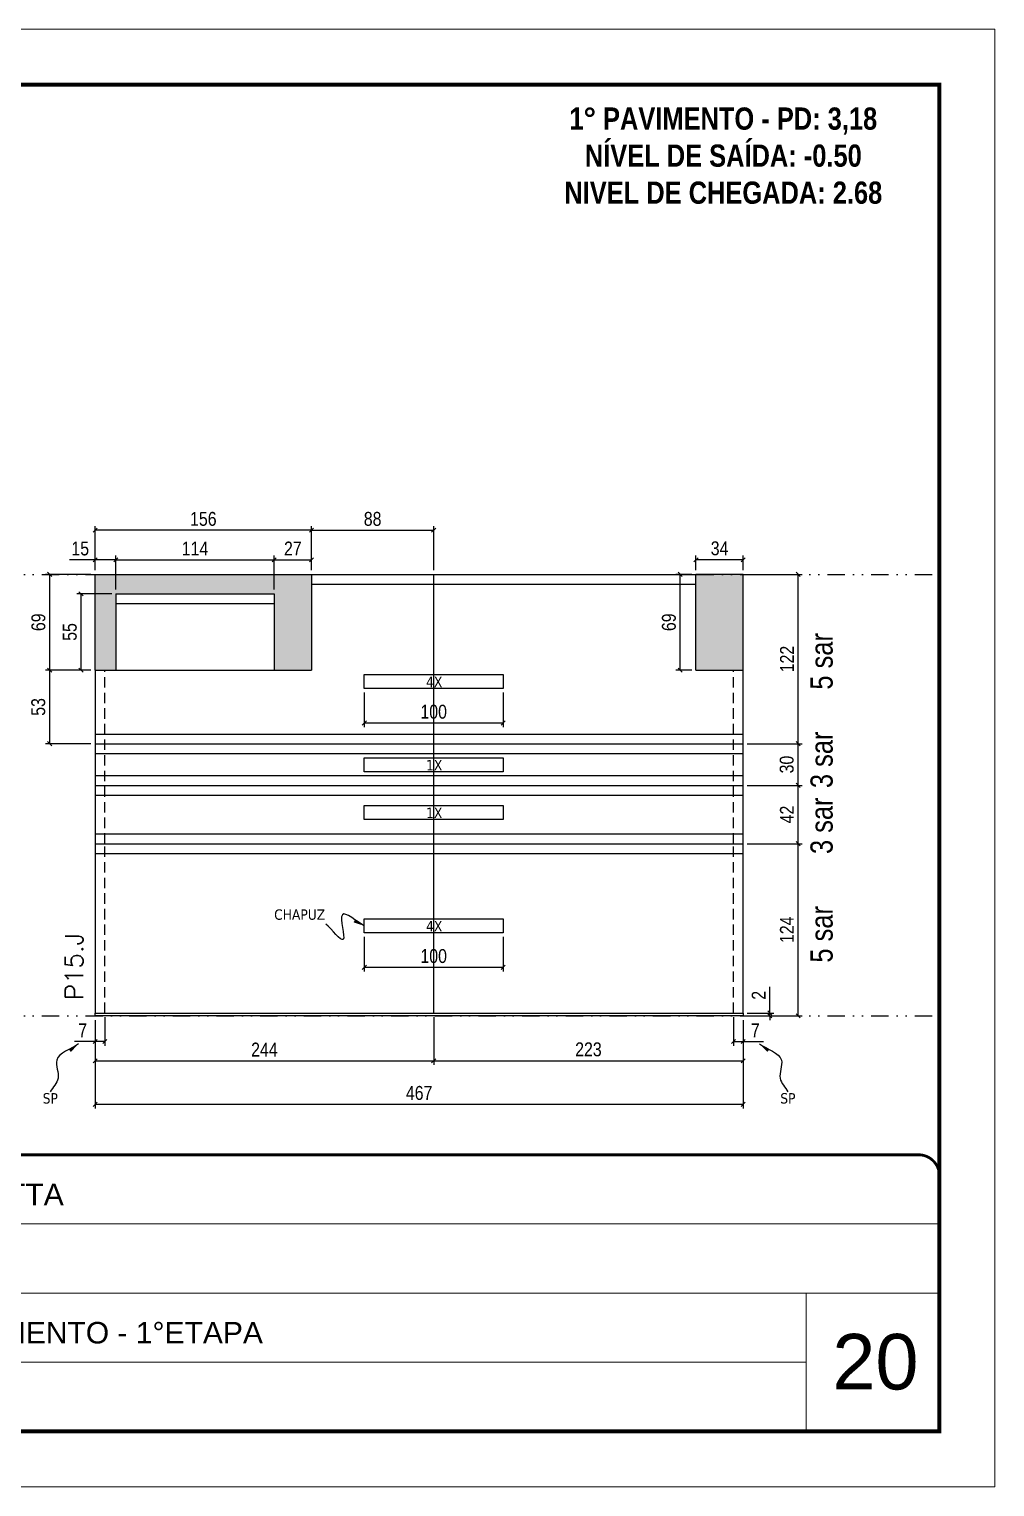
# Model space of a CAD drawing. Extents: x 14400 to 24104, y -21631 to 6985.
# Drawn here: x 19971 to 20667, y 1340 to 2390 of the extents above; entities that cross this region are included whole.
import ezdxf

# ---------------------------------------------------------------- set-up
doc = ezdxf.new("R2010")
doc.units = 0
for name, pattern in [('CONTINUO', [0]), ('DASHED', [0.75, 0.5, -0.25]), ('DIVIDE2', [0.625, 0.25, -0.125, 0, -0.125, 0, -0.125]), ('HIDDEN', [0.375, 0.25, -0.125])]:
    doc.linetypes.add(name, pattern=pattern)
for name, color, linetype, lineweight in [('CARIMBO', 255, 'Continuous', 9), ('Folhas', 255, 'Continuous', 9), ('SARRAFO DE PRESSAO', 251, 'DASHED', 9), ('Texto Seção', 7, 'Continuous', 15)]:
    doc.layers.add(name, color=color, linetype=linetype, lineweight=lineweight)
for name, color, linetype in [('COTA', 241, 'Continuous'), ('NOMENCLATURA', 7, 'Continuous'), ('Nível', 160, 'Continuous'), ('Painéis', 200, 'Continuous'), ('Romaneio', 10, 'Continuous'), ('SARR_2.2x10', 60, 'Continuous'), ('SARR_2.2x7', 40, 'Continuous'), ('texto', 7, 'Continuous')]:
    doc.layers.add(name, color=color, linetype=linetype)
doc.styles.add('ARIAL', font='arial.ttf')
doc.styles.add('ARIAL_NARROW', font='ARIALN.TTF', dxfattribs={"height": 0.2})
doc.styles.add('COTA TECNICA', font='techl___.ttf', dxfattribs={"height": 10})
doc.styles.add('COTA TECNICA-50', font='techl___.ttf', dxfattribs={"height": 10})
doc.styles.add('REGUA-120', font='ROMANS.shx', dxfattribs={"height": 15})
doc.styles.add('ROMANC', font='techb___.ttf', dxfattribs={"height": 2.5})
doc.styles.get("Standard").update_dxf_attribs({"font": 'arial.ttf'})
doc.dimstyles.new('COTA PAINEL-50', dxfattribs={"dimtxt": 10, "dimasz": 3, "dimexe": 3, "dimexo": 3, "dimgap": 3, "dimtad": 1, "dimdec": 1, "dimzin": 12, "dimdsep": 46, "dimtxsty": 'COTA TECNICA-50', "dimblk1": 'OBLIQUE', "dimblk2": 'OBLIQUE', "dimsah": 1, "dimcen": 0.9, "dimclrd": 4, "dimclre": 4, "dimclrt": 240, "dimadec": 1, "dimazin": 3, "dimtfac": 1, "dimtdec": 1, "dimtmove": 0, "dimatfit": 3, "dimfxl": 1, "dimtolj": 1, "dimtzin": 12, "dimarcsym": 0})
doc.dimstyles.new('PAINEL', dxfattribs={"dimtxt": 10, "dimasz": 3, "dimexe": 3, "dimexo": 3, "dimgap": 3, "dimtad": 1, "dimdec": 1, "dimzin": 12, "dimdsep": 46, "dimtxsty": 'COTA TECNICA', "dimblk1": 'OBLIQUE', "dimblk2": 'OBLIQUE', "dimsah": 1, "dimcen": 0.9, "dimclrd": 4, "dimclre": 4, "dimclrt": 240, "dimadec": 1, "dimazin": 3, "dimtfac": 1, "dimtdec": 1, "dimtmove": 0, "dimatfit": 3, "dimfxl": 1, "dimtolj": 1, "dimtzin": 12, "dimarcsym": 0})
doc.dimstyles.get("Standard").update_dxf_attribs({"dimtxt": 0.18, "dimasz": 0.18, "dimexe": 0.18, "dimexo": 0.0625, "dimgap": 0.09, "dimtad": 0, "dimtih": 1, "dimtoh": 1, "dimdec": 4, "dimzin": 0, "dimdsep": 46, "dimtxsty": 'Standard', "dimcen": 0.09, "dimadec": 0, "dimazin": 0, "dimtfac": 1, "dimtdec": 4, "dimtofl": 0, "dimtmove": 0, "dimatfit": 3, "dimfxl": 1, "dimtolj": 1, "dimtzin": 0, "dimarcsym": 0})

# ---------------------------------------------------------------- blocks, each defined once
blk = doc.blocks.new('9999999999')
at = {"color": 30, "linetype": 'CONTINUO'}
for p, q in [((98564.6, 34379.6), (99584, 34379.6)), ((98564.6, 34329.8), (99488, 34329.8)), ((99584, 34329.8), (99488, 34329.8)), ((99488, 34329.8), (99488, 34230.2)), ((98564.6, 34280), (99488, 34280))]:
    blk.add_line(p, q, dxfattribs=at)
at = {"color": 30, "linetype": 'CONTINUO', "const_width": 2}
blk.add_lwpolyline([(99584, 34230.2), (99584, 34414.4, 0.414214), (99569, 34429.4), (98229, 34429.4, 0.414214), (98214, 34414.4), (98214, 34245.2, 0.414214), (98229, 34230.2), (99584, 34230.2)], format="xyb", dxfattribs=at)
at = {"layer": 'Folhas'}
blk.add_lwpolyline([(98139, 34190.2), (99624, 34190.2), (99624, 35240.2), (98139, 35240.2)], close=True, dxfattribs=at)
at = {"layer": 'Folhas', "color": 30, "const_width": 3}
blk.add_lwpolyline([(98214, 34230.2), (99584, 34230.2), (99584, 35200.2), (98214, 35200.2)], close=True, dxfattribs=at)
at = {"color": 7, "linetype": 'Continuous', "ltscale": 5, "style": 'ARIAL'}
for s, height, p in [('ZAMBETTA', 15.48, (98837.7, 34393.1)), ('1°PAVIMENTO - 1°ETAPA', 15.483, (98837.7, 34293.5))]:
    blk.add_text(s, height=height, dxfattribs=at).set_placement(p)
blk = doc.blocks.new('_Oblique')
at = {"color": 0, "linetype": 'ByBlock', "lineweight": -2}
blk.add_line((-0.5, -0.5), (0.5, 0.5), dxfattribs=at)
blk = doc.blocks.new('*D1215')
at = {"layer": 'COTA', "color": 4, "lineweight": -2, "transparency": 16777216}
for p, q in [((20018.6, 1676.7), (20018.6, 1658.2)), ((20025.6, 1678.7), (20025.6, 1658.2)), ((20018.6, 1661.2), (20003.8, 1661.2)), ((20025.6, 1661.2), (20018.6, 1661.2))]:
    blk.add_line(p, q, dxfattribs=at)
at = {"layer": 'Defpoints', "color": 0, "transparency": 16777216}
for p in [(20025.6, 1681.7), (20018.6, 1679.7), (20018.6, 1661.2)]:
    blk.add_point(p, dxfattribs=at)
at = {"layer": 'COTA', "color": 4, "lineweight": -2, "transparency": 16777216, "xscale": 3, "yscale": 3, "zscale": 3, "rotation": 180}
blk.add_blockref('_Oblique', (20018.6, 1661.2), dxfattribs=at)
at = {"layer": 'COTA', "color": 4, "lineweight": -2, "transparency": 16777216, "xscale": 3, "yscale": 3, "zscale": 3}
blk.add_blockref('_Oblique', (20025.6, 1661.2), dxfattribs=at)
at = {"layer": 'COTA', "color": 240, "transparency": 16777216, "insert": (20009.7, 1669.3), "char_height": 10, "attachment_point": 5, "style": 'COTA TECNICA-50'}
blk.add_mtext('\\A1;7', dxfattribs=at)
blk = doc.blocks.new('*D1216')
at = {"layer": 'Defpoints', "color": 0, "linetype": 'ByBlock', "transparency": 16777216}
for p in [(20485.6, 1803.7), (20525.2, 1803.7), (20485.6, 1679.7)]:
    blk.add_point(p, dxfattribs=at)
at = {"layer": 'Romaneio', "color": 4, "linetype": 'ByBlock', "lineweight": -2, "transparency": 16777216}
for p, q in [((20488.6, 1803.7), (20528.2, 1803.7)), ((20525.2, 1679.7), (20525.2, 1803.7)), ((20488.6, 1679.7), (20528.2, 1679.7))]:
    blk.add_line(p, q, dxfattribs=at)
at = {"layer": 'Romaneio', "color": 4, "linetype": 'ByBlock', "lineweight": -2, "transparency": 16777216, "xscale": 3, "yscale": 3, "zscale": 3}
for p, rotation in [((20525.2, 1803.7), 90), ((20525.2, 1679.7), 270)]:
    blk.add_blockref('_Oblique', p, dxfattribs=dict(at, rotation=rotation))
at = {"layer": 'Romaneio', "color": 240, "linetype": 'ByBlock', "transparency": 16777216, "insert": (20517.1, 1741.7), "char_height": 10, "attachment_point": 5, "rotation": 90, "style": 'COTA TECNICA'}
blk.add_mtext('\\A1;124', dxfattribs=at)
blk = doc.blocks.new('*D1217')
at = {"layer": 'COTA', "color": 4, "lineweight": -2, "transparency": 16777216}
for p, q in [((20504.8, 1681.7), (20504.8, 1700.5)), ((20488.6, 1681.7), (20507.8, 1681.7)), ((20504.8, 1679.7), (20504.8, 1681.7)), ((20488.6, 1679.7), (20507.8, 1679.7)), ((20504.8, 1679.7), (20504.8, 1676.7))]:
    blk.add_line(p, q, dxfattribs=at)
at = {"layer": 'Defpoints', "color": 0, "transparency": 16777216}
for p in [(20485.6, 1681.7), (20485.6, 1679.7), (20504.8, 1679.7)]:
    blk.add_point(p, dxfattribs=at)
at = {"layer": 'COTA', "color": 4, "lineweight": -2, "transparency": 16777216, "xscale": 3, "yscale": 3, "zscale": 3}
for p, rotation in [((20504.8, 1681.7), 270), ((20504.8, 1679.7), 90)]:
    blk.add_blockref('_Oblique', p, dxfattribs=dict(at, rotation=rotation))
at = {"layer": 'COTA', "color": 240, "transparency": 16777216, "insert": (20496.8, 1694.5), "char_height": 10, "attachment_point": 5, "rotation": 90, "style": 'COTA TECNICA-50'}
blk.add_mtext('\\A1;2', dxfattribs=at)
blk = doc.blocks.new('*D1218')
at = {"layer": 'COTA', "color": 4, "lineweight": -2, "transparency": 16777216}
for p, q in [((20018.6, 1676.7), (20018.6, 1644.3)), ((20262.6, 1678.7), (20262.6, 1644.3)), ((20018.6, 1647.3), (20262.6, 1647.3))]:
    blk.add_line(p, q, dxfattribs=at)
at = {"layer": 'Defpoints', "color": 0, "transparency": 16777216}
for p in [(20262.6, 1681.7), (20018.6, 1679.7), (20262.6, 1647.3)]:
    blk.add_point(p, dxfattribs=at)
at = {"layer": 'COTA', "color": 4, "lineweight": -2, "transparency": 16777216, "xscale": 3, "yscale": 3, "zscale": 3, "rotation": 180}
blk.add_blockref('_Oblique', (20018.6, 1647.3), dxfattribs=at)
at = {"layer": 'COTA', "color": 4, "lineweight": -2, "transparency": 16777216, "xscale": 3, "yscale": 3, "zscale": 3}
blk.add_blockref('_Oblique', (20262.6, 1647.3), dxfattribs=at)
at = {"layer": 'COTA', "color": 240, "transparency": 16777216, "insert": (20140.6, 1655.4), "char_height": 10, "attachment_point": 5, "style": 'COTA TECNICA-50'}
blk.add_mtext('\\A1;244', dxfattribs=at)
blk = doc.blocks.new('*D1219')
at = {"layer": 'COTA', "color": 4, "lineweight": -2, "transparency": 16777216}
for p, q in [((20262.6, 1678.7), (20262.6, 1644.3)), ((20485.6, 1676.7), (20485.6, 1644.3)), ((20262.6, 1647.3), (20485.6, 1647.3))]:
    blk.add_line(p, q, dxfattribs=at)
at = {"layer": 'Defpoints', "color": 0, "transparency": 16777216}
for p in [(20262.6, 1681.7), (20485.6, 1679.7), (20485.6, 1647.3)]:
    blk.add_point(p, dxfattribs=at)
at = {"layer": 'COTA', "color": 4, "lineweight": -2, "transparency": 16777216, "xscale": 3, "yscale": 3, "zscale": 3, "rotation": 180}
blk.add_blockref('_Oblique', (20262.6, 1647.3), dxfattribs=at)
at = {"layer": 'COTA', "color": 4, "lineweight": -2, "transparency": 16777216, "xscale": 3, "yscale": 3, "zscale": 3}
blk.add_blockref('_Oblique', (20485.6, 1647.3), dxfattribs=at)
at = {"layer": 'COTA', "color": 240, "transparency": 16777216, "insert": (20374.1, 1655.5), "char_height": 10, "attachment_point": 5, "style": 'COTA TECNICA-50'}
blk.add_mtext('\\A1;223', dxfattribs=at)
blk = doc.blocks.new('*D1220')
at = {"layer": 'COTA', "color": 4, "linetype": 'ByBlock', "lineweight": -2, "transparency": 16777216}
for p, q in [((20212.6, 1736.6), (20212.6, 1711.6)), ((20312.6, 1736.6), (20312.6, 1711.6)), ((20312.6, 1714.6), (20212.6, 1714.6))]:
    blk.add_line(p, q, dxfattribs=at)
at = {"layer": 'Defpoints', "color": 0, "linetype": 'ByBlock', "transparency": 16777216}
for p in [(20212.6, 1739.6), (20312.6, 1739.6), (20212.6, 1714.6)]:
    blk.add_point(p, dxfattribs=at)
at = {"layer": 'COTA', "color": 4, "linetype": 'ByBlock', "lineweight": -2, "transparency": 16777216, "xscale": 3, "yscale": 3, "zscale": 3, "rotation": 180}
blk.add_blockref('_Oblique', (20212.6, 1714.6), dxfattribs=at)
at = {"layer": 'COTA', "color": 4, "linetype": 'ByBlock', "lineweight": -2, "transparency": 16777216, "xscale": 3, "yscale": 3, "zscale": 3}
blk.add_blockref('_Oblique', (20312.6, 1714.6), dxfattribs=at)
at = {"layer": 'COTA', "color": 240, "linetype": 'ByBlock', "transparency": 16777216, "insert": (20262.6, 1722.7), "char_height": 10, "attachment_point": 5, "style": 'COTA TECNICA'}
blk.add_mtext('\\A1;100', dxfattribs=at)
blk = doc.blocks.new('*D1221')
at = {"layer": 'COTA', "color": 4, "lineweight": -2, "transparency": 16777216}
for p, q in [((20018.6, 1676.7), (20018.6, 1613)), ((20485.6, 1676.7), (20485.6, 1613)), ((20018.6, 1616), (20485.6, 1616))]:
    blk.add_line(p, q, dxfattribs=at)
at = {"layer": 'Defpoints', "color": 0, "transparency": 16777216}
for p in [(20018.6, 1679.7), (20485.6, 1679.7), (20485.6, 1616)]:
    blk.add_point(p, dxfattribs=at)
at = {"layer": 'COTA', "color": 4, "lineweight": -2, "transparency": 16777216, "xscale": 3, "yscale": 3, "zscale": 3, "rotation": 180}
blk.add_blockref('_Oblique', (20018.6, 1616), dxfattribs=at)
at = {"layer": 'COTA', "color": 4, "lineweight": -2, "transparency": 16777216, "xscale": 3, "yscale": 3, "zscale": 3}
blk.add_blockref('_Oblique', (20485.6, 1616), dxfattribs=at)
at = {"layer": 'COTA', "color": 240, "transparency": 16777216, "insert": (20252.1, 1624.1), "char_height": 10, "attachment_point": 5, "style": 'COTA TECNICA'}
blk.add_mtext('\\A1;467', dxfattribs=at)
blk = doc.blocks.new('*D1222')
at = {"layer": 'COTA', "color": 4, "lineweight": -2, "transparency": 16777216}
for p, q in [((20478.6, 1678.7), (20478.6, 1658.2)), ((20485.6, 1676.7), (20485.6, 1658.2)), ((20478.6, 1661.2), (20485.6, 1661.2)), ((20485.6, 1661.2), (20500.3, 1661.2))]:
    blk.add_line(p, q, dxfattribs=at)
at = {"layer": 'Defpoints', "color": 0, "transparency": 16777216}
for p in [(20478.6, 1681.7), (20485.6, 1679.7), (20485.6, 1661.2)]:
    blk.add_point(p, dxfattribs=at)
at = {"layer": 'COTA', "color": 4, "lineweight": -2, "transparency": 16777216, "xscale": 3, "yscale": 3, "zscale": 3, "rotation": 180}
blk.add_blockref('_Oblique', (20478.6, 1661.2), dxfattribs=at)
at = {"layer": 'COTA', "color": 4, "lineweight": -2, "transparency": 16777216, "xscale": 3, "yscale": 3, "zscale": 3}
blk.add_blockref('_Oblique', (20485.6, 1661.2), dxfattribs=at)
at = {"layer": 'COTA', "color": 240, "transparency": 16777216, "insert": (20494.4, 1669.3), "char_height": 10, "attachment_point": 5, "style": 'COTA TECNICA-50'}
blk.add_mtext('\\A1;7', dxfattribs=at)
blk = doc.blocks.new('*D1223')
at = {"layer": 'COTA', "color": 4, "lineweight": -2, "transparency": 16777216}
for p, q in [((20488.6, 1845.7), (20528.2, 1845.7)), ((20525.2, 1803.7), (20525.2, 1845.7)), ((20488.6, 1803.7), (20528.2, 1803.7))]:
    blk.add_line(p, q, dxfattribs=at)
at = {"layer": 'Defpoints', "color": 0, "transparency": 16777216}
for p in [(20485.6, 1845.7), (20525.2, 1845.7), (20485.6, 1803.7)]:
    blk.add_point(p, dxfattribs=at)
at = {"layer": 'COTA', "color": 4, "lineweight": -2, "transparency": 16777216, "xscale": 3, "yscale": 3, "zscale": 3}
for p, rotation in [((20525.2, 1845.7), 90), ((20525.2, 1803.7), 270)]:
    blk.add_blockref('_Oblique', p, dxfattribs=dict(at, rotation=rotation))
at = {"layer": 'COTA', "color": 240, "transparency": 16777216, "insert": (20517.1, 1824.7), "char_height": 10, "attachment_point": 5, "rotation": 90, "style": 'COTA TECNICA'}
blk.add_mtext('\\A1;42', dxfattribs=at)
blk = doc.blocks.new('*D1224')
at = {"layer": 'COTA', "color": 4, "lineweight": -2, "transparency": 16777216}
for p, q in [((20488.6, 1875.7), (20528.2, 1875.7)), ((20525.2, 1845.7), (20525.2, 1875.7)), ((20488.6, 1845.7), (20528.2, 1845.7))]:
    blk.add_line(p, q, dxfattribs=at)
at = {"layer": 'Defpoints', "color": 0, "transparency": 16777216}
for p in [(20485.6, 1875.7), (20525.2, 1875.7), (20485.6, 1845.7)]:
    blk.add_point(p, dxfattribs=at)
at = {"layer": 'COTA', "color": 4, "lineweight": -2, "transparency": 16777216, "xscale": 3, "yscale": 3, "zscale": 3}
for p, rotation in [((20525.2, 1875.7), 90), ((20525.2, 1845.7), 270)]:
    blk.add_blockref('_Oblique', p, dxfattribs=dict(at, rotation=rotation))
at = {"layer": 'COTA', "color": 240, "transparency": 16777216, "insert": (20517, 1860.7), "char_height": 10, "attachment_point": 5, "rotation": 90, "style": 'COTA TECNICA'}
blk.add_mtext('\\A1;30', dxfattribs=at)
blk = doc.blocks.new('*D1225')
at = {"layer": 'COTA', "color": 4, "lineweight": -2, "transparency": 16777216}
for p, q in [((20488.6, 1997.7), (20528.2, 1997.7)), ((20525.2, 1875.7), (20525.2, 1997.7)), ((20488.6, 1875.7), (20528.2, 1875.7))]:
    blk.add_line(p, q, dxfattribs=at)
at = {"layer": 'Defpoints', "color": 0, "transparency": 16777216}
for p in [(20485.6, 1997.7), (20525.2, 1997.7), (20485.6, 1875.7)]:
    blk.add_point(p, dxfattribs=at)
at = {"layer": 'COTA', "color": 4, "lineweight": -2, "transparency": 16777216, "xscale": 3, "yscale": 3, "zscale": 3}
for p, rotation in [((20525.2, 1997.7), 90), ((20525.2, 1875.7), 270)]:
    blk.add_blockref('_Oblique', p, dxfattribs=dict(at, rotation=rotation))
at = {"layer": 'COTA', "color": 240, "transparency": 16777216, "insert": (20517.2, 1936.7), "char_height": 10, "attachment_point": 5, "rotation": 90, "style": 'COTA TECNICA'}
blk.add_mtext('\\A1;122', dxfattribs=at)
blk = doc.blocks.new('*D1226')
at = {"layer": 'COTA', "color": 4, "lineweight": -2, "transparency": 16777216}
for p, q in [((20451.6, 2000.7), (20451.6, 2011.2)), ((20485.6, 2008.2), (20451.6, 2008.2)), ((20485.6, 2000.7), (20485.6, 2011.2))]:
    blk.add_line(p, q, dxfattribs=at)
at = {"layer": 'Defpoints', "color": 0, "transparency": 16777216}
for p in [(20451.6, 2008.2), (20451.6, 1997.7), (20485.6, 1997.7)]:
    blk.add_point(p, dxfattribs=at)
at = {"layer": 'COTA', "color": 4, "lineweight": -2, "transparency": 16777216, "xscale": 3, "yscale": 3, "zscale": 3, "rotation": 180}
blk.add_blockref('_Oblique', (20451.6, 2008.2), dxfattribs=at)
at = {"layer": 'COTA', "color": 4, "lineweight": -2, "transparency": 16777216, "xscale": 3, "yscale": 3, "zscale": 3}
blk.add_blockref('_Oblique', (20485.6, 2008.2), dxfattribs=at)
at = {"layer": 'COTA', "color": 240, "transparency": 16777216, "insert": (20468.6, 2016.4), "char_height": 10, "attachment_point": 5, "style": 'COTA TECNICA'}
blk.add_mtext('\\A1;34', dxfattribs=at)
blk = doc.blocks.new('*D1227')
at = {"layer": 'COTA', "color": 4, "lineweight": -2, "transparency": 16777216}
for p, q in [((20448.6, 1997.7), (20437.2, 1997.7)), ((20440.2, 1928.7), (20440.2, 1997.7)), ((20448.6, 1928.7), (20437.2, 1928.7))]:
    blk.add_line(p, q, dxfattribs=at)
at = {"layer": 'Defpoints', "color": 0, "transparency": 16777216}
for p in [(20440.2, 1997.7), (20451.6, 1997.7), (20451.6, 1928.7)]:
    blk.add_point(p, dxfattribs=at)
at = {"layer": 'COTA', "color": 4, "lineweight": -2, "transparency": 16777216, "xscale": 3, "yscale": 3, "zscale": 3}
for p, rotation in [((20440.2, 1997.7), 90), ((20440.2, 1928.7), 270)]:
    blk.add_blockref('_Oblique', p, dxfattribs=dict(at, rotation=rotation))
at = {"layer": 'COTA', "color": 240, "transparency": 16777216, "insert": (20432.1, 1963.2), "char_height": 10, "attachment_point": 5, "rotation": 90, "style": 'COTA TECNICA'}
blk.add_mtext('\\A1;69', dxfattribs=at)
blk = doc.blocks.new('*D1228')
at = {"layer": 'COTA', "color": 4, "lineweight": -2, "transparency": 16777216}
for p, q in [((20015.6, 1928.7), (19982.9, 1928.7)), ((19985.9, 1875.7), (19985.9, 1928.7)), ((20015.6, 1875.7), (19982.9, 1875.7))]:
    blk.add_line(p, q, dxfattribs=at)
at = {"layer": 'Defpoints', "color": 0, "transparency": 16777216}
for p in [(19985.9, 1928.7), (20018.6, 1928.7), (20018.6, 1875.7)]:
    blk.add_point(p, dxfattribs=at)
at = {"layer": 'COTA', "color": 4, "lineweight": -2, "transparency": 16777216, "xscale": 3, "yscale": 3, "zscale": 3}
for p, rotation in [((19985.9, 1928.7), 90), ((19985.9, 1875.7), 270)]:
    blk.add_blockref('_Oblique', p, dxfattribs=dict(at, rotation=rotation))
at = {"layer": 'COTA', "color": 240, "transparency": 16777216, "insert": (19977.7, 1902.2), "char_height": 10, "attachment_point": 5, "rotation": 90, "style": 'COTA TECNICA'}
blk.add_mtext('\\A1;53', dxfattribs=at)
blk = doc.blocks.new('*D1229')
at = {"layer": 'COTA', "color": 4, "lineweight": -2, "transparency": 16777216}
for p, q in [((20030.6, 1983.7), (20005.5, 1983.7)), ((20008.5, 1928.7), (20008.5, 1983.7)), ((20015.6, 1928.7), (20005.5, 1928.7))]:
    blk.add_line(p, q, dxfattribs=at)
at = {"layer": 'Defpoints', "color": 0, "transparency": 16777216}
for p in [(20008.5, 1983.7), (20033.6, 1983.7), (20018.6, 1928.7)]:
    blk.add_point(p, dxfattribs=at)
at = {"layer": 'COTA', "color": 4, "lineweight": -2, "transparency": 16777216, "xscale": 3, "yscale": 3, "zscale": 3}
for p, rotation in [((20008.5, 1983.7), 90), ((20008.5, 1928.7), 270)]:
    blk.add_blockref('_Oblique', p, dxfattribs=dict(at, rotation=rotation))
at = {"layer": 'COTA', "color": 240, "transparency": 16777216, "insert": (20000.4, 1956.2), "char_height": 10, "attachment_point": 5, "rotation": 90, "style": 'COTA TECNICA'}
blk.add_mtext('\\A1;55', dxfattribs=at)
blk = doc.blocks.new('*D1230')
at = {"layer": 'COTA', "color": 4, "lineweight": -2, "transparency": 16777216}
for p, q in [((20018.6, 2008.2), (20000.2, 2008.2)), ((20018.6, 2000.7), (20018.6, 2011.2)), ((20033.6, 2008.2), (20018.6, 2008.2)), ((20033.6, 1986.7), (20033.6, 2011.2))]:
    blk.add_line(p, q, dxfattribs=at)
at = {"layer": 'Defpoints', "color": 0, "transparency": 16777216}
for p in [(20018.6, 2008.2), (20018.6, 1997.7), (20033.6, 1983.7)]:
    blk.add_point(p, dxfattribs=at)
at = {"layer": 'COTA', "color": 4, "lineweight": -2, "transparency": 16777216, "xscale": 3, "yscale": 3, "zscale": 3, "rotation": 180}
blk.add_blockref('_Oblique', (20018.6, 2008.2), dxfattribs=at)
at = {"layer": 'COTA', "color": 4, "lineweight": -2, "transparency": 16777216, "xscale": 3, "yscale": 3, "zscale": 3}
blk.add_blockref('_Oblique', (20033.6, 2008.2), dxfattribs=at)
at = {"layer": 'COTA', "color": 240, "transparency": 16777216, "insert": (20007.9, 2016.3), "char_height": 10, "attachment_point": 5, "style": 'COTA TECNICA'}
blk.add_mtext('\\A1;15', dxfattribs=at)
blk = doc.blocks.new('*D1231')
at = {"layer": 'COTA', "color": 4, "lineweight": -2, "transparency": 16777216}
for p, q in [((20033.6, 1986.7), (20033.6, 2011.2)), ((20033.6, 2008.2), (20147.6, 2008.2)), ((20147.6, 1986.7), (20147.6, 2011.2))]:
    blk.add_line(p, q, dxfattribs=at)
at = {"layer": 'Defpoints', "color": 0, "transparency": 16777216}
for p in [(20147.6, 2008.2), (20033.6, 1983.7), (20147.6, 1983.7)]:
    blk.add_point(p, dxfattribs=at)
at = {"layer": 'COTA', "color": 4, "lineweight": -2, "transparency": 16777216, "xscale": 3, "yscale": 3, "zscale": 3, "rotation": 180}
blk.add_blockref('_Oblique', (20033.6, 2008.2), dxfattribs=at)
at = {"layer": 'COTA', "color": 4, "lineweight": -2, "transparency": 16777216, "xscale": 3, "yscale": 3, "zscale": 3}
blk.add_blockref('_Oblique', (20147.6, 2008.2), dxfattribs=at)
at = {"layer": 'COTA', "color": 240, "transparency": 16777216, "insert": (20090.6, 2016.3), "char_height": 10, "attachment_point": 5, "style": 'COTA TECNICA'}
blk.add_mtext('\\A1;114', dxfattribs=at)
blk = doc.blocks.new('*D1232')
at = {"layer": 'COTA', "color": 4, "lineweight": -2, "transparency": 16777216}
for p, q in [((20147.6, 1986.7), (20147.6, 2011.2)), ((20147.6, 2008.2), (20174.6, 2008.2)), ((20174.6, 2000.7), (20174.6, 2011.2))]:
    blk.add_line(p, q, dxfattribs=at)
at = {"layer": 'Defpoints', "color": 0, "transparency": 16777216}
for p in [(20174.6, 2008.2), (20174.6, 1997.7), (20147.6, 1983.7)]:
    blk.add_point(p, dxfattribs=at)
at = {"layer": 'COTA', "color": 4, "lineweight": -2, "transparency": 16777216, "xscale": 3, "yscale": 3, "zscale": 3, "rotation": 180}
blk.add_blockref('_Oblique', (20147.6, 2008.2), dxfattribs=at)
at = {"layer": 'COTA', "color": 4, "lineweight": -2, "transparency": 16777216, "xscale": 3, "yscale": 3, "zscale": 3}
blk.add_blockref('_Oblique', (20174.6, 2008.2), dxfattribs=at)
at = {"layer": 'COTA', "color": 240, "transparency": 16777216, "insert": (20161.1, 2016.3), "char_height": 10, "attachment_point": 5, "style": 'COTA TECNICA'}
blk.add_mtext('\\A1;27', dxfattribs=at)
blk = doc.blocks.new('*D1233')
at = {"layer": 'COTA', "color": 4, "lineweight": -2, "transparency": 16777216}
for p, q in [((20015.6, 1997.7), (19982.9, 1997.7)), ((19985.9, 1928.7), (19985.9, 1997.7)), ((20015.6, 1928.7), (19982.9, 1928.7))]:
    blk.add_line(p, q, dxfattribs=at)
at = {"layer": 'Defpoints', "color": 0, "transparency": 16777216}
for p in [(19985.9, 1997.7), (20018.6, 1997.7), (20018.6, 1928.7)]:
    blk.add_point(p, dxfattribs=at)
at = {"layer": 'COTA', "color": 4, "lineweight": -2, "transparency": 16777216, "xscale": 3, "yscale": 3, "zscale": 3}
for p, rotation in [((19985.9, 1997.7), 90), ((19985.9, 1928.7), 270)]:
    blk.add_blockref('_Oblique', p, dxfattribs=dict(at, rotation=rotation))
at = {"layer": 'COTA', "color": 240, "transparency": 16777216, "insert": (19977.8, 1963.2), "char_height": 10, "attachment_point": 5, "rotation": 90, "style": 'COTA TECNICA'}
blk.add_mtext('\\A1;69', dxfattribs=at)
blk = doc.blocks.new('*D1234')
at = {"layer": 'COTA', "color": 4, "lineweight": -2, "transparency": 16777216}
for p, q in [((20018.6, 2000.7), (20018.6, 2032.5)), ((20174.6, 2029.5), (20018.6, 2029.5)), ((20174.6, 2000.7), (20174.6, 2032.5))]:
    blk.add_line(p, q, dxfattribs=at)
at = {"layer": 'Defpoints', "color": 0, "transparency": 16777216}
for p in [(20018.6, 2029.5), (20018.6, 1997.7), (20174.6, 1997.7)]:
    blk.add_point(p, dxfattribs=at)
at = {"layer": 'COTA', "color": 4, "lineweight": -2, "transparency": 16777216, "xscale": 3, "yscale": 3, "zscale": 3, "rotation": 180}
blk.add_blockref('_Oblique', (20018.6, 2029.5), dxfattribs=at)
at = {"layer": 'COTA', "color": 4, "lineweight": -2, "transparency": 16777216, "xscale": 3, "yscale": 3, "zscale": 3}
blk.add_blockref('_Oblique', (20174.6, 2029.5), dxfattribs=at)
at = {"layer": 'COTA', "color": 240, "transparency": 16777216, "insert": (20096.6, 2037.6), "char_height": 10, "attachment_point": 5, "style": 'COTA TECNICA'}
blk.add_mtext('\\A1;156', dxfattribs=at)
blk = doc.blocks.new('*D1235')
at = {"layer": 'COTA', "color": 4, "lineweight": -2, "transparency": 16777216}
for p, q in [((20174.6, 2000.7), (20174.6, 2032.5)), ((20174.6, 2029.5), (20262.6, 2029.5)), ((20262.6, 2000.7), (20262.6, 2032.5))]:
    blk.add_line(p, q, dxfattribs=at)
at = {"layer": 'Defpoints', "color": 0, "transparency": 16777216}
for p in [(20262.6, 2029.5), (20174.6, 1997.7), (20262.6, 1997.7)]:
    blk.add_point(p, dxfattribs=at)
at = {"layer": 'COTA', "color": 4, "lineweight": -2, "transparency": 16777216, "xscale": 3, "yscale": 3, "zscale": 3, "rotation": 180}
blk.add_blockref('_Oblique', (20174.6, 2029.5), dxfattribs=at)
at = {"layer": 'COTA', "color": 4, "lineweight": -2, "transparency": 16777216, "xscale": 3, "yscale": 3, "zscale": 3}
blk.add_blockref('_Oblique', (20262.6, 2029.5), dxfattribs=at)
at = {"layer": 'COTA', "color": 240, "transparency": 16777216, "insert": (20218.6, 2037.6), "char_height": 10, "attachment_point": 5, "style": 'COTA TECNICA'}
blk.add_mtext('\\A1;88', dxfattribs=at)
blk = doc.blocks.new('*D1236')
at = {"layer": 'COTA', "color": 4, "linetype": 'ByBlock', "lineweight": -2, "transparency": 16777216}
for p, q in [((20212.6, 1912.5), (20212.6, 1887.6)), ((20312.6, 1912.5), (20312.6, 1887.6)), ((20312.6, 1890.6), (20212.6, 1890.6))]:
    blk.add_line(p, q, dxfattribs=at)
at = {"layer": 'Defpoints', "color": 0, "linetype": 'ByBlock', "transparency": 16777216}
for p in [(20212.6, 1915.5), (20312.6, 1915.5), (20212.6, 1890.6)]:
    blk.add_point(p, dxfattribs=at)
at = {"layer": 'COTA', "color": 4, "linetype": 'ByBlock', "lineweight": -2, "transparency": 16777216, "xscale": 3, "yscale": 3, "zscale": 3, "rotation": 180}
blk.add_blockref('_Oblique', (20212.6, 1890.6), dxfattribs=at)
at = {"layer": 'COTA', "color": 4, "linetype": 'ByBlock', "lineweight": -2, "transparency": 16777216, "xscale": 3, "yscale": 3, "zscale": 3}
blk.add_blockref('_Oblique', (20312.6, 1890.6), dxfattribs=at)
at = {"layer": 'COTA', "color": 240, "linetype": 'ByBlock', "transparency": 16777216, "insert": (20262.6, 1898.7), "char_height": 10, "attachment_point": 5, "style": 'COTA TECNICA'}
blk.add_mtext('\\A1;100', dxfattribs=at)

msp = doc.modelspace()

# ---------------------------------------------------------------- hatches: boundary and pattern name
at = {"layer": 'COTA'}
h = msp.add_hatch(dxfattribs=at)
h.set_pattern_fill('AR-CONC', color=256, scale=0.03)
h.set_pattern_definition([(50, (-21.0724, 0), (5.4655401, -0.4781726), [0.5715, -6.2865]), (355, (-21.0724, 0), (-1.0573026, 5.7317054), [0.4572, -5.0292175]), (100.451445, (-20.617, -0.04), (4.4082374, 5.2535326), [0.4857003, -5.3427073]), (46.1842, (-21.0724, 1.524), (8.1323712, -1.2612698), [0.85725, -9.42975]), (96.635558, (-20.395, 1.419), (7.122124, 7.4227837), [0.7285507, -8.0140682]), (351.18415, (-21.072, 1.524), (7.122124, 7.4227837), [0.685799, -7.543792]), (21, (-20.3104, 1.143), (4.5484317, -3.0679559), [0.5715, -6.2865]), (326, (-20.3104, 1.143), (1.8540609, 5.525639), [0.4572, -5.0292]), (71.451445, (-19.9314, 0.8873), (6.4024926, 2.457683), [0.4857003, -5.3426981]), (37.5, (-21.0724, 0), (0.0926581, 2.53665117), [0, -4.96824, 0, -5.1054, 0, -5.04825]), (7.5, (-21.0724, 0), (2.00458988, 3.00541724), [0, -2.91084, 0, -4.85394, 0, -1.92405]), (327.5, (-22.7717, 0), (4.06771786, -0.17186232), [0, -1.905, 0, -5.9436, 0, -7.8867]), (317.5, (-23.5337, 0), (4.44387544, 0.76279473), [0, -2.4765, 0, -3.94716, 0, -5.6007])])
h.paths.add_polyline_path([(20147.57, 1928.71), (20174.57, 1928.71), (20174.57, 1997.71), (20018.57, 1997.71), (20018.57, 1928.71), (20033.57, 1928.71), (20033.57, 1983.71), (20147.57, 1983.71)])
h.paths.add_polyline_path([(20451.57, 1928.71), (20485.57, 1928.71), (20485.57, 1997.71), (20451.57, 1997.71)])

# ---------------------------------------------------------------- linework, layer by layer
for p, q in [((20018.57, 1928.71), (20018.57, 1997.71)), ((20018.57, 1997.71), (20174.57, 1997.71)), ((20485.57, 1997.71), (20451.57, 1997.71)), ((20485.57, 1928.71), (20485.57, 1997.71))]:
    msp.add_line(p, q, dxfattribs=at)
at = {"layer": 'Nível', "color": 4, "linetype": 'DIVIDE2', "ltscale": 50}
for p, q in [((19256.97, 1997.71), (20626.97, 1997.71)), ((19256.97, 1679.71), (20626.97, 1679.71))]:
    msp.add_line(p, q, dxfattribs=at)
at = {"layer": 'Painéis'}
for p, q in [((20174.57, 1997.71), (20451.57, 1997.71)), ((20174.57, 1997.71), (20174.57, 1928.71)), ((20262.57, 1997.71), (20262.57, 1681.71)), ((20451.57, 1928.71), (20451.57, 1997.71)), ((20033.57, 1983.71), (20033.57, 1928.71)), ((20033.57, 1983.71), (20147.57, 1983.71)), ((20147.57, 1983.71), (20147.57, 1928.71)), ((20018.57, 1928.71), (20018.57, 1681.71)), ((20018.57, 1928.71), (20174.57, 1928.71)), ((20451.57, 1928.71), (20485.57, 1928.71)), ((20485.57, 1681.71), (20485.57, 1928.71)), ((20018.57, 1875.71), (20485.57, 1875.71)), ((20018.57, 1845.71), (20485.57, 1845.71)), ((20018.57, 1803.71), (20485.57, 1803.71))]:
    msp.add_line(p, q, dxfattribs=at)
msp.add_lwpolyline([(20485.57, 1679.71), (20018.57, 1679.71), (20018.57, 1681.71), (20485.57, 1681.71)], close=True, dxfattribs=at)
at = {"layer": 'SARR_2.2x10'}
for points in [[(20212.57, 1925.48), (20312.57, 1925.48), (20312.57, 1915.48), (20212.57, 1915.48)], [(20212.57, 1865.54), (20312.57, 1865.54), (20312.57, 1855.54), (20212.57, 1855.54)], [(20212.57, 1831.18), (20312.57, 1831.18), (20312.57, 1821.18), (20212.57, 1821.18)], [(20212.57, 1749.55), (20312.57, 1749.55), (20312.57, 1739.55), (20212.57, 1739.55)]]:
    msp.add_lwpolyline(points, close=True, dxfattribs=at)
at = {"layer": 'SARR_2.2x7'}
for p, q in [((20174.57, 1990.71), (20262.57, 1990.71)), ((20262.57, 1990.71), (20451.57, 1990.71)), ((20033.57, 1976.71), (20147.57, 1976.71)), ((20018.57, 1882.71), (20262.57, 1882.71)), ((20262.57, 1882.71), (20485.57, 1882.71)), ((20018.57, 1868.71), (20262.57, 1868.71)), ((20262.57, 1868.71), (20485.57, 1868.71)), ((20018.57, 1852.71), (20262.57, 1852.71)), ((20262.57, 1852.71), (20485.57, 1852.71)), ((20018.57, 1838.71), (20262.57, 1838.71)), ((20262.57, 1838.71), (20485.57, 1838.71)), ((20018.57, 1810.71), (20262.57, 1810.71)), ((20262.57, 1810.71), (20485.57, 1810.71)), ((20018.57, 1796.71), (20262.57, 1796.71)), ((20262.57, 1796.71), (20485.57, 1796.71))]:
    msp.add_line(p, q, dxfattribs=at)
at = {"layer": 'SARR_2.2x7', "linetype": 'HIDDEN', "ltscale": 30}
for p, q in [((20025.57, 1803.71), (20025.57, 1928.71)), ((20478.57, 1803.71), (20478.57, 1928.71)), ((20025.57, 1681.71), (20025.57, 1803.71)), ((20478.57, 1681.71), (20478.57, 1803.71))]:
    msp.add_line(p, q, dxfattribs=at)

# ---------------------------------------------------------------- block references
at = {"layer": 'SARRAFO DE PRESSAO', "color": 6, "linetype": 'ByBlock'}
msp.add_blockref('9999999999', (-78957.01, -32849.78), dxfattribs=at)

# ---------------------------------------------------------------- texts
at = {"layer": 'CARIMBO', "style": 'ARIAL'}
msp.add_text('20', height=40, dxfattribs=at).set_placement((20549.83, 1410.57))
at = {"layer": 'NOMENCLATURA', "style": 'ARIAL_NARROW'}
for s, p in [('5 sar', (20550.09, 1914.67)), ('3 sar', (20550.09, 1843.73)), ('3 sar', (20550.09, 1796.25)), ('5 sar', (20550.09, 1718.03))]:
    msp.add_text(s, height=16, rotation=90, dxfattribs=at).set_placement(p)
at = {"layer": 'NOMENCLATURA', "color": 2, "insert": (20471.29, 2334.01), "char_height": 16, "attachment_point": 2, "style": 'ROMANC'}
msp.add_mtext_dynamic_manual_height_columns('1° PAVIMENTO - PD: 3,18\\PNÍVEL DE SAÍDA: -0.50\\PNIVEL DE CHEGADA: 2.68', width=432.3511, gutter_width=1, heights=[0], dxfattribs=at)
at = {"layer": 'texto', "color": 0, "char_height": 7.5, "attachment_point": 5}
for s, insert in [('{\\fTahoma|b0|i0|c0|p34;\\C4;4X}', (20262.96, 1920.19)), ('{\\fTahoma|b0|i0|c0|p34;\\C4;1X}', (20262.96, 1860.25)), ('{\\fTahoma|b0|i0|c0|p34;\\C4;1X}', (20262.96, 1825.89)), ('{\\fTahoma|b0|i0|c0|p34;\\C4;CHAPUZ}', (20166.02, 1752.57)), ('{\\fTahoma|b0|i0|c0|p34;\\C4;4X}', (20262.96, 1744.26)), ('{\\fTahoma|b0|i0|c0|p34;\\C4;SP}', (19986.33, 1620.22)), ('{\\fTahoma|b0|i0|c0|p34;\\C4;SP}', (20517.82, 1620.22))]:
    msp.add_mtext(s, dxfattribs=dict(at, insert=insert))
at = {"layer": 'Texto Seção', "insert": (20009.95, 1690.96), "char_height": 13, "width": 285.3299, "attachment_point": 7, "rotation": 90, "style": 'REGUA-120'}
msp.add_mtext('P15.J', dxfattribs=at)

# ---------------------------------------------------------------- dimensions: what is measured, and where the dimension line sits
at = {"layer": 'COTA'}
for base, p1, p2, dimstyle, picture, middle in [((20018.57, 2029.47), (20174.57, 1997.71), (20018.57, 1997.71), 'PAINEL', '*D1234', (20096.57, 2037.57)), ((20262.57, 2029.47), (20174.57, 1997.71), (20262.57, 1997.71), 'PAINEL', '*D1235', (20218.57, 2037.56)), ((20018.57, 2008.21), (20033.57, 1983.71), (20018.57, 1997.71), 'PAINEL', '*D1230', (20007.89, 2016.32)), ((20451.57, 2008.21), (20485.57, 1997.71), (20451.57, 1997.71), 'PAINEL', '*D1226', (20468.57, 2016.43)), ((20262.57, 1647.29), (20018.57, 1679.71), (20262.57, 1681.71), 'COTA PAINEL-50', '*D1218', (20140.57, 1655.37)), ((20485.57, 1647.29), (20262.57, 1681.71), (20485.57, 1679.71), 'COTA PAINEL-50', '*D1219', (20374.07, 1655.51)), ((20485.57, 1616.03), (20018.57, 1679.71), (20485.57, 1679.71), 'PAINEL', '*D1221', (20252.07, 1624.14))]:
    dim = msp.add_linear_dim(base=base, p1=p1, p2=p2, dimstyle=dimstyle, dxfattribs=at)
    dim.commit()
    dim.dimension.update_dxf_attribs({"geometry": picture, "text_midpoint": middle})
for base, p1, p2, picture, middle in [((20147.57, 2008.21), (20033.57, 1983.71), (20147.57, 1983.71), '*D1231', (20090.57, 2016.29)), ((20174.57, 2008.21), (20147.57, 1983.71), (20174.57, 1997.71), '*D1232', (20161.07, 2016.29))]:
    dim = msp.add_linear_dim(base=base, p1=p1, p2=p2, dimstyle='PAINEL', override={"dimtmove": 1}, dxfattribs=at)
    dim.commit()
    dim.dimension.update_dxf_attribs({"geometry": picture, "text_midpoint": middle})
for base, p1, p2, angle, dimstyle, picture, middle in [((19985.92, 1997.71), (20018.57, 1928.71), (20018.57, 1997.71), 90, 'PAINEL', '*D1233', (19977.79, 1963.21)), ((20440.25, 1997.71), (20451.57, 1928.71), (20451.57, 1997.71), 90, 'PAINEL', '*D1227', (20432.12, 1963.21)), ((19985.92, 1928.71), (20018.57, 1875.71), (20018.57, 1928.71), 90, 'PAINEL', '*D1228', (19977.7, 1902.21)), ((20525.21, 1845.71), (20485.57, 1803.71), (20485.57, 1845.71), 90, 'PAINEL', '*D1223', (20517.14, 1824.71)), ((20018.57, 1661.2), (20025.57, 1681.71), (20018.57, 1679.71), 180, 'COTA PAINEL-50', '*D1215', (20009.71, 1669.27)), ((20485.57, 1661.2), (20478.57, 1681.71), (20485.57, 1679.71), 0, 'COTA PAINEL-50', '*D1222', (20494.44, 1669.27))]:
    dim = msp.add_linear_dim(base=base, p1=p1, p2=p2, angle=angle, dimstyle=dimstyle, dxfattribs=at)
    dim.commit()
    dim.dimension.update_dxf_attribs({"geometry": picture, "text_midpoint": middle})
for base, p1, p2, picture, middle in [((20525.21, 1997.71), (20485.57, 1875.71), (20485.57, 1997.71), '*D1225', (20517.16, 1936.71)), ((20008.53, 1983.71), (20018.57, 1928.71), (20033.57, 1983.71), '*D1229', (20000.42, 1956.21)), ((20525.21, 1875.71), (20485.57, 1845.71), (20485.57, 1875.71), '*D1224', (20516.99, 1860.71))]:
    dim = msp.add_linear_dim(base=base, p1=p1, p2=p2, angle=90, dimstyle='PAINEL', override={"dimtmove": 1}, dxfattribs=at)
    dim.commit()
    dim.dimension.update_dxf_attribs({"geometry": picture, "text_midpoint": middle})
at = {"layer": 'COTA', "linetype": 'ByBlock'}
for base, p1, p2, picture, middle in [((20212.57, 1890.56), (20312.57, 1915.48), (20212.57, 1915.48), '*D1236', (20262.57, 1898.66)), ((20212.57, 1714.63), (20312.57, 1739.55), (20212.57, 1739.55), '*D1220', (20262.57, 1722.73))]:
    dim = msp.add_linear_dim(base=base, p1=p1, p2=p2, dimstyle='PAINEL', dxfattribs=at)
    dim.commit()
    dim.dimension.update_dxf_attribs({"geometry": picture, "text_midpoint": middle})
at = {"layer": 'COTA'}
dim = msp.add_linear_dim(base=(20504.83, 1679.71), p1=(20485.57, 1681.71), p2=(20485.57, 1679.71), angle=90, dimstyle='COTA PAINEL-50', dxfattribs=at)
dim.commit()
dim.dimension.update_dxf_attribs({"geometry": '*D1217', "text_midpoint": (20504.83, 1694.46), "dimtype": 160})
at = {"layer": 'Romaneio', "linetype": 'ByBlock'}
dim = msp.add_aligned_dim(p1=(20485.57, 1679.71), p2=(20485.57, 1803.71), distance=-39.64, dimstyle='PAINEL', dxfattribs=at)
dim.commit()
dim.dimension.update_dxf_attribs({"geometry": '*D1216', "text_midpoint": (20517.14, 1741.71)})

# ---------------------------------------------------------------- leaders
at = {"layer": 'COTA', "path_type": 1}
for points in [[(20212.57, 1744.55), (20196.79, 1752.57), (20197.37, 1734.7), (20184.94, 1745.84)], [(20006.74, 1659.53), (19990.96, 1647.69), (19991.88, 1634.69), (19986.33, 1624.91)], [(20497.4, 1659.53), (20513.19, 1647.69), (20512.26, 1634.69), (20517.81, 1624.91)]]:
    msp.add_leader(points, dimstyle='Standard', override={"dimasz": 8}, dxfattribs=at)

doc.saveas('drawing.dxf')
